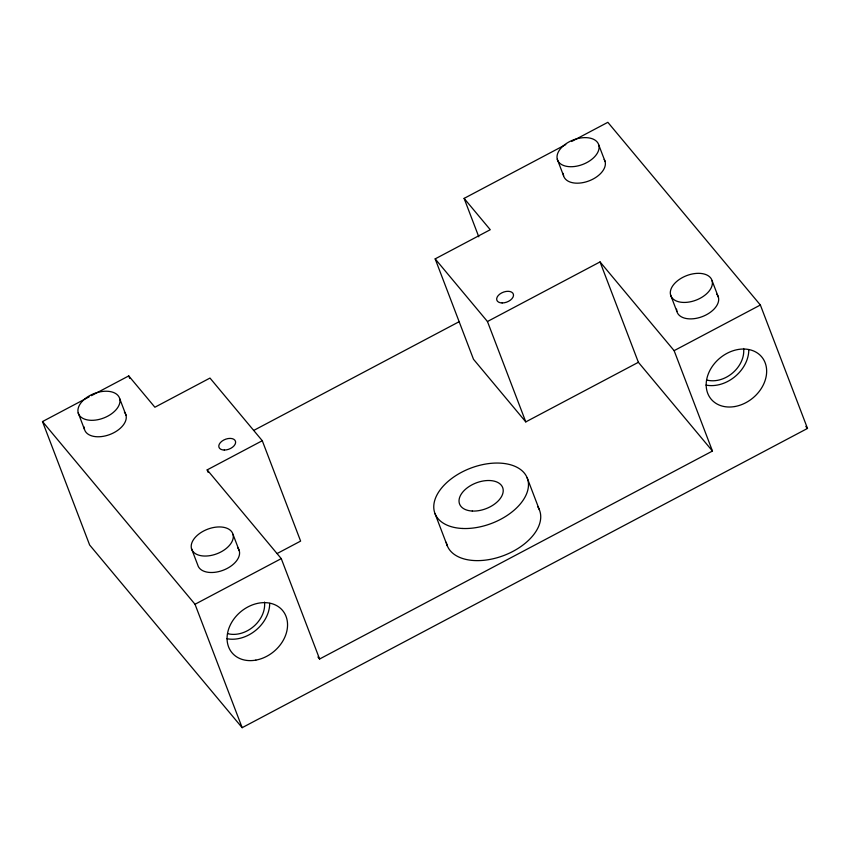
<?xml version="1.0" encoding="UTF-8"?>
<svg xmlns="http://www.w3.org/2000/svg" width="850" height="850" viewBox="0 0 850 850"><rect width="100%" height="100%" fill="white"/><g stroke="black" fill="none" stroke-linecap="round" stroke-linejoin="round"><path stroke-width="1.27" d="M571.625 141.482L607.846 122.315L760.367 305.012L807.5 428.432L242.154 727.685L89.632 544.988L42.5 421.568L89.112 396.886M91.449 395.654L128.743 375.913L154.891 407.235L209.982 378.069L262.278 440.714L300.613 541.099L277.164 553.509M478.784 236.81L464.111 198.39L565.781 144.574M317.911 656.986L319.6 659.005L712.459 451.042L638.382 362.302L525.789 421.897L473.493 359.263L435.168 258.878L490.259 229.712L464.111 198.39M253.852 430.366L459.064 321.746M208.123 472.356L207.177 469.88L262.278 440.714M435.168 258.878L487.454 321.513L600.047 261.917L674.124 350.657L712.459 451.042M42.5 421.568L195.022 604.265L281.265 558.62L319.6 659.005M674.124 350.657L760.367 305.012M805.8 426.402L807.5 428.432M207.177 469.88L281.265 558.62M712.119 280.787A21.973 13.133 -20.9 0 1 683.963 302.441A21.973 13.133 -20.9 0 1 677.971 280.426A21.973 13.133 -20.9 0 1 712.119 280.787L718.409 297.245M670.586 294.982L676.876 311.44M598.814 145.074A21.973 13.133 -20.9 0 1 570.658 166.727A21.973 13.133 -20.9 0 1 564.676 144.712A21.973 13.133 -20.9 0 1 598.814 145.074L605.104 161.532M600.047 261.917L638.382 362.302M557.281 159.269L563.571 175.716M487.454 321.513L525.789 421.897M527.149 477.774L539.399 509.862M435.083 513.804L447.334 545.902M233.017 534.395A21.973 13.133 -20.9 0 1 204.861 556.049A21.973 13.133 -20.9 0 1 198.868 534.034A21.973 13.133 -20.9 0 1 233.017 534.395L239.296 550.853M128.743 375.913L129.689 378.399M191.484 548.59L197.763 565.048A21.973 13.133 -20.9 0 0 224.676 569.628A21.973 13.133 -20.9 0 0 237.692 547.804M119.712 398.682A21.973 13.133 -20.9 0 1 91.556 420.325A21.973 13.133 -20.9 0 1 85.563 398.321A21.973 13.133 -20.9 0 1 119.712 398.682L126.002 415.14M195.022 604.265L242.154 727.685M78.179 412.866L84.458 429.324M604.18 159.428A21.973 13.133 -20.9 0 1 587.796 181.337A21.973 13.133 -20.9 0 1 563.284 173.4M716.805 294.196A21.973 13.133 -20.9 0 1 701.994 316.731A21.973 13.133 -20.9 0 1 676.589 309.124M124.397 412.091A21.973 13.133 -20.9 0 1 109.586 434.616A21.973 13.133 -20.9 0 1 84.182 427.008M743.612 348.5A27.466 21.569 -39.9 0 1 732.881 372.746A27.466 21.569 -39.9 0 1 707.168 380.141M264.509 602.108A27.466 21.569 -39.9 0 1 253.778 626.354A27.466 21.569 -39.9 0 1 228.055 633.739M537.636 506.579A49.438 29.548 -20.9 0 1 504.549 555.231A49.438 29.548 -20.9 0 1 446.303 542.332M269.694 603.383A32.959 25.883 -39.9 0 1 226.854 638.69M748.797 349.786A32.959 25.883 -39.9 0 1 705.957 385.082M502.138 302.951A8.787 5.249 -20.9 0 0 513.4 294.291A8.787 5.249 -20.9 0 0 499.736 294.142A8.787 5.249 -20.9 0 0 502.138 302.951M224.251 450.043A8.787 5.249 -20.9 0 0 235.514 441.384A8.787 5.249 -20.9 0 0 221.861 441.235A8.787 5.249 -20.9 0 0 224.251 450.043M255.808 660.131A32.959 25.883 -39.9 0 0 284.229 612.744A32.959 25.883 -39.9 0 0 231.891 622.03A32.959 25.883 -39.9 0 0 255.808 660.131M734.91 406.523A32.959 25.883 -39.9 0 0 763.332 359.136A32.959 25.883 -39.9 0 0 711.004 368.422A32.959 25.883 -39.9 0 0 734.91 406.523M462.188 528.466A49.438 29.548 -20.9 0 0 528.179 481.344A49.438 29.548 -20.9 0 0 452.965 477.562A49.438 29.548 -20.9 0 0 462.188 528.466M472.281 511.041A23.067 13.791 -20.9 0 0 503.083 489.047A23.067 13.791 -20.9 0 0 467.978 487.284A23.067 13.791 -20.9 0 0 472.281 511.041"/></g></svg>
